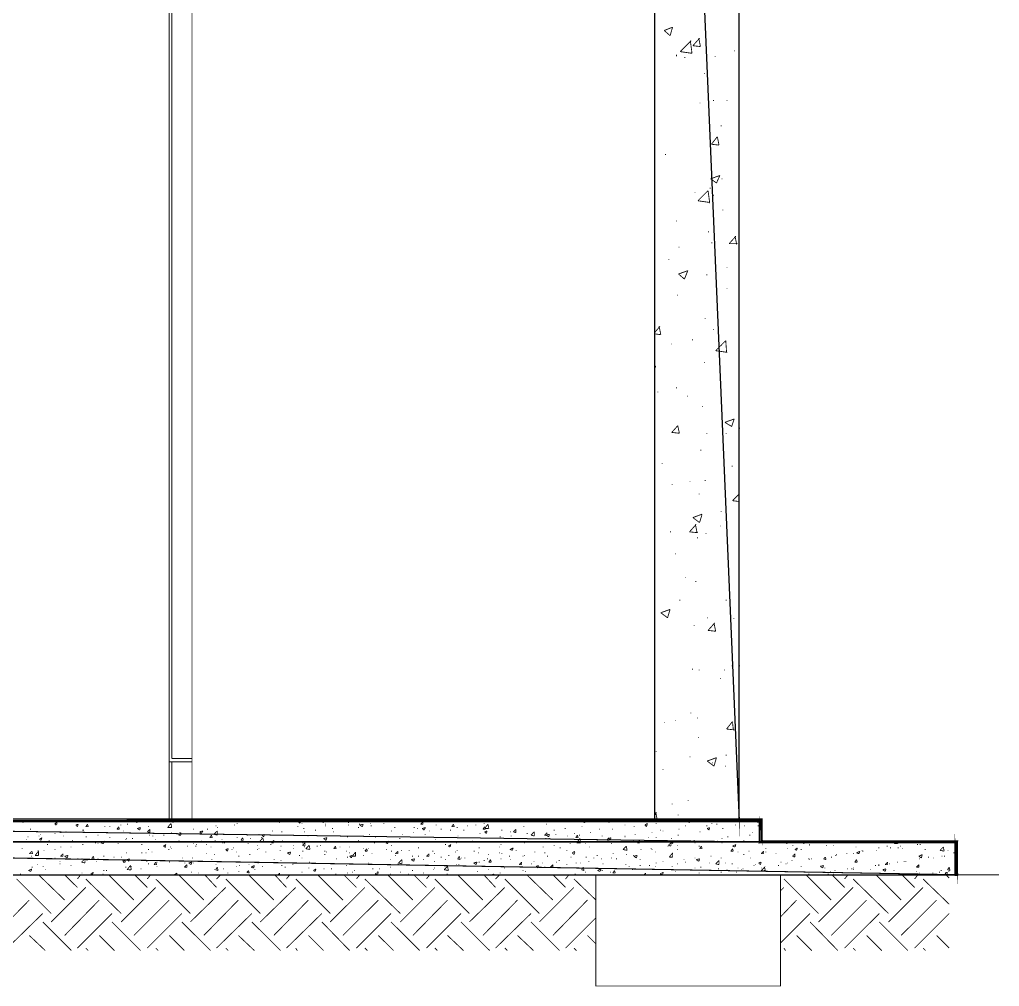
# Model space of a CAD drawing. Header units: metres. Extents: x -593 to 248, y 430 to 1024.
# Drawn here: x -393.86 to -344.58, y 859.84 to 908.48 of the extents above; entities that cross this region are included whole.
import ezdxf

# ---------------------------------------------------------------- set-up
doc = ezdxf.new("R2010")
doc.units = ezdxf.units.M
doc.header["$MEASUREMENT"] = 0
for name, color, linetype in [('C00-00-00-BLACK', 7, 'Continuous'), ('C00-7E-FF', 150, 'Continuous'), ('C62-64-65', 252, 'Continuous'), ('C93-95-97', 253, 'Continuous'), ('C95-49-00', 34, 'Continuous')]:
    doc.layers.add(name, color=color, linetype=linetype)

msp = doc.modelspace()

# ---------------------------------------------------------------- linework, layer by layer
at = {"layer": 'C00-00-00-BLACK', "const_width": 0.0423}
for points in [[(-361.908, 967.4), (-361.908, 868.169)], [(-357.667, 868.169), (-357.667, 967.4)], [(-386.337, 868.169), (-386.337, 967.062)], [(-386.21, 871.306), (-386.21, 966.934)], [(-385.192, 868.169), (-385.192, 967.062)], [(-361.443, 907.931), (-361.019, 908.098)], [(-361.443, 907.931), (-361.146, 907.673)], [(-361.146, 907.673), (-361.019, 908.098)], [(-360.635, 906.869), (-360.085, 907.419)], [(-360.043, 906.784), (-360.128, 907.419)], [(-360, 907.166), (-359.662, 907.546)], [(-359.62, 907.123), (-359.704, 907.546)], [(-360.635, 906.869), (-360.043, 906.784)], [(-360, 907.166), (-359.62, 907.123)], [(-357.92, 906.911), (-357.879, 906.911)], [(-360.847, 906.7), (-360.805, 906.7)], [(-360.847, 906.657), (-360.805, 906.657)], [(-360.424, 906.573), (-360.382, 906.573)], [(-358.898, 906.614), (-358.855, 906.614)], [(-359.447, 905.766), (-359.404, 905.766)], [(-358.981, 904.411), (-358.94, 904.411)], [(-358.305, 904.411), (-358.262, 904.411)], [(-359.662, 904.284), (-359.62, 904.284)], [(-358.601, 903.138), (-358.559, 903.138)], [(-359.067, 902.207), (-358.771, 902.588)], [(-358.685, 902.165), (-358.771, 902.588)], [(-359.067, 902.207), (-358.685, 902.165)], [(-359.067, 902.207), (-359.024, 902.207)], [(-361.4, 901.696), (-361.357, 901.696)], [(-359.108, 900.469), (-358.642, 900.638)], [(-359.108, 900.469), (-358.812, 900.258)], [(-358.812, 900.258), (-358.642, 900.638)], [(-358.559, 900.469), (-358.516, 900.469)], [(-359.746, 899.365), (-359.237, 899.876)], [(-359.151, 899.238), (-359.237, 899.876)], [(-359.151, 900.003), (-359.108, 900.003)], [(-359.916, 899.792), (-359.873, 899.792)], [(-358.981, 899.619), (-358.94, 899.619)], [(-359.746, 899.365), (-359.151, 899.28)], [(-358.516, 898.9), (-358.475, 898.9)], [(-360.847, 898.349), (-360.805, 898.349)], [(-359.237, 897.799), (-359.194, 897.799)], [(-358.178, 897.204), (-357.836, 897.584)], [(-357.794, 897.161), (-357.879, 897.584)], [(-360.721, 897.034), (-360.678, 897.034)], [(-359.067, 897.247), (-359.024, 897.247)], [(-358.178, 897.204), (-357.751, 897.204)], [(-361.23, 896.399), (-361.189, 896.399)], [(-358.305, 896.019), (-358.262, 896.019)], [(-357.71, 896.272), (-357.667, 896.272)], [(-360.721, 895.68), (-360.255, 895.849)], [(-360.721, 895.68), (-360.424, 895.424)], [(-360.424, 895.424), (-360.255, 895.849)], [(-359.32, 895.637), (-359.278, 895.637)], [(-358.305, 894.957), (-358.262, 894.957)], [(-360.805, 894.619), (-360.762, 894.619)], [(-361.908, 892.753), (-361.653, 893.049)], [(-361.612, 892.626), (-361.696, 893.049)], [(-359.404, 893.431), (-359.363, 893.431)], [(-361.908, 892.669), (-361.612, 892.626)], [(-358.981, 892.881), (-358.94, 892.881)], [(-361.104, 892.16), (-361.061, 892.16)], [(-360.043, 892.372), (-360, 892.372)], [(-358.855, 891.823), (-358.346, 892.33)], [(-358.601, 892.076), (-358.559, 892.076)], [(-358.305, 891.737), (-358.346, 892.33)], [(-358.855, 891.823), (-358.262, 891.737)], [(-361.908, 891.015), (-361.866, 891.058)], [(-361.908, 890.931), (-361.866, 891.058)], [(-359.447, 891.227), (-359.404, 891.227)], [(-361.782, 889.744), (-361.739, 889.744)], [(-360.847, 889.957), (-360.805, 889.957)], [(-360.296, 889.531), (-360.255, 889.531)], [(-359.535, 889.022), (-359.49, 889.022)], [(-361.061, 887.71), (-360.762, 888.049)], [(-360.678, 887.668), (-360.762, 888.049)], [(-358.389, 888.219), (-357.92, 888.387)], [(-358.389, 888.219), (-358.047, 888.007)], [(-358.047, 888.007), (-357.92, 888.387)], [(-361.061, 887.71), (-360.678, 887.668)], [(-359.32, 887.668), (-359.278, 887.668)], [(-358.346, 887.668), (-358.305, 887.668)], [(-357.667, 887.921), (-357.624, 887.921)], [(-359.62, 886.819), (-359.577, 886.819)], [(-361.569, 886.141), (-361.527, 886.141)], [(-358.047, 886.014), (-358.006, 886.014)], [(-361.061, 885.08), (-361.019, 885.08)], [(-360.169, 885.249), (-360.128, 885.249)], [(-359.404, 885.292), (-359.363, 885.292)], [(-359.704, 884.614), (-359.662, 884.614)], [(-358.006, 884.276), (-357.667, 884.614)], [(-358.006, 884.276), (-357.667, 884.234)], [(-358.601, 883.725), (-358.559, 883.725)], [(-360, 883.426), (-359.535, 883.598)], [(-360, 883.426), (-359.662, 883.173)], [(-359.662, 883.173), (-359.535, 883.598)], [(-361.146, 882.707), (-361.104, 882.707)], [(-360.169, 882.707), (-359.832, 883.089)], [(-360.169, 882.707), (-359.746, 882.664)], [(-359.789, 882.664), (-359.873, 883.089)], [(-359.363, 882.623), (-359.32, 882.623)], [(-358.642, 883.003), (-358.601, 883.003)], [(-359.789, 882.411), (-359.746, 882.411)], [(-360.89, 881.606), (-360.847, 881.606)], [(-360.382, 880.418), (-360.339, 880.418)], [(-359.873, 880.207), (-359.832, 880.207)], [(-360.678, 879.273), (-360.635, 879.273)], [(-358.346, 879.273), (-358.305, 879.273)], [(-361.612, 878.638), (-361.146, 878.807)], [(-361.273, 878.384), (-361.146, 878.807)], [(-361.612, 878.638), (-361.273, 878.384)], [(-359.278, 878.384), (-359.237, 878.384)], [(-357.963, 878.341), (-357.92, 878.341)], [(-359.959, 878.002), (-359.916, 878.002)], [(-359.237, 877.749), (-358.898, 878.13)], [(-359.237, 877.749), (-358.855, 877.706)], [(-358.855, 877.706), (-358.94, 878.13)], [(-360.043, 875.799), (-360, 875.799)], [(-359.704, 875.756), (-359.662, 875.756)], [(-358.431, 875.756), (-358.389, 875.756)], [(-358.047, 875.968), (-358.006, 875.968)], [(-357.667, 875.968), (-357.624, 875.968)], [(-357.667, 875.968), (-357.624, 875.968)], [(-358.642, 875.33), (-358.601, 875.33)], [(-360.128, 873.595), (-360.085, 873.595)], [(-359.789, 873.34), (-359.746, 873.34)], [(-361.443, 873.127), (-361.4, 873.127)], [(-360.89, 873.211), (-360.847, 873.211)], [(-358.305, 872.788), (-358.006, 873.17)], [(-358.305, 872.788), (-357.92, 872.745)], [(-357.963, 872.745), (-358.006, 873.127)], [(-359.746, 872.365), (-359.704, 872.365)], [(-386.21, 871.306), (-385.192, 871.306)], [(-361.866, 871.645), (-361.823, 871.645)], [(-360.169, 871.391), (-360.128, 871.391)], [(-359.278, 871.177), (-358.812, 871.349)], [(-358.94, 870.922), (-358.812, 871.349)], [(-358.346, 871.476), (-358.305, 871.476)], [(-386.337, 871.134), (-385.192, 871.134)], [(-386.21, 868.169), (-386.21, 871.134)], [(-359.278, 871.177), (-358.94, 870.922)], [(-359.024, 871.091), (-358.981, 871.091)], [(-358.389, 870.922), (-358.346, 870.922)], [(-361.527, 870.754), (-361.486, 870.754)], [(-361.061, 869.015), (-361.019, 869.015)], [(-360.255, 869.184), (-360.212, 869.184)], [(-361.908, 868.465), (-361.823, 868.592)], [(-361.782, 868.169), (-361.866, 868.592)], [(-360.762, 868.465), (-360.721, 868.465)], [(-393.716, 868.083), (-393.674, 868.083)], [(-393.674, 868.169), (-393.632, 868.169)], [(-393.674, 868.169), (-393.547, 868.126)], [(-393.547, 868.126), (-393.547, 868.169)], [(-392.912, 868.126), (-392.87, 868.126)], [(-392.106, 867.999), (-391.979, 868.126)], [(-392.106, 867.999), (-391.979, 867.999)], [(-392.063, 867.956), (-392.02, 867.956)], [(-391.979, 867.999), (-391.979, 868.126)], [(-391.044, 867.956), (-390.917, 867.999)], [(-391.044, 867.956), (-390.959, 867.872)], [(-390.959, 867.872), (-390.917, 867.999)], [(-390.536, 867.872), (-390.452, 867.999)], [(-390.536, 867.872), (-390.409, 867.872)], [(-390.409, 867.872), (-390.452, 867.999)], [(-389.602, 867.872), (-389.56, 867.872)], [(-389.348, 867.872), (-389.305, 867.872)], [(-388.968, 867.746), (-388.882, 867.872)], [(-388.84, 867.746), (-388.882, 867.872)], [(-388.798, 867.956), (-388.755, 867.956)], [(-388.586, 868.169), (-388.543, 868.169)], [(-388.543, 868.169), (-388.502, 868.169)], [(-388.459, 867.999), (-388.417, 867.999)], [(-387.991, 868.083), (-387.948, 868.083)], [(-387.948, 867.787), (-387.78, 867.83)], [(-387.821, 867.703), (-387.78, 867.83)], [(-387.398, 867.872), (-387.355, 867.872)], [(-387.355, 868.169), (-387.314, 868.169)], [(-386.422, 867.83), (-386.253, 868.042)], [(-386.422, 867.83), (-386.21, 867.83)], [(-386.21, 867.83), (-386.253, 868.042)], [(-386.168, 868.083), (-386.126, 868.083)], [(-384.007, 867.914), (-383.961, 867.914)], [(-383.919, 867.83), (-383.877, 867.83)], [(-383.072, 867.956), (-383.03, 867.956)], [(-382.946, 868.042), (-382.903, 868.042)], [(-381.968, 868.126), (-381.926, 868.126)], [(-381.715, 868.126), (-381.672, 868.126)], [(-380.823, 868.083), (-380.781, 868.083)], [(-379.892, 867.872), (-379.849, 867.872)], [(-379.849, 868.126), (-379.722, 868.169)], [(-379.849, 868.126), (-379.765, 868.042)], [(-379.765, 868.042), (-379.722, 868.169)], [(-379.68, 868.042), (-379.636, 868.042)], [(-378.619, 868.083), (-378.577, 868.083)], [(-378.492, 867.999), (-378.451, 867.999)], [(-378.492, 867.914), (-378.451, 867.914)], [(-377.347, 868.083), (-377.304, 868.083)], [(-377.347, 867.956), (-377.304, 867.956)], [(-376.838, 867.83), (-376.797, 867.83)], [(-376.797, 867.999), (-376.751, 867.999)], [(-376.751, 867.956), (-376.582, 867.999)], [(-376.751, 867.956), (-376.625, 867.872)], [(-376.625, 867.872), (-376.582, 867.999)], [(-376.243, 868.042), (-376.202, 868.042)], [(-376.202, 867.914), (-376.159, 867.914)], [(-375.566, 868.042), (-375.524, 868.042)], [(-375.439, 868.169), (-375.397, 868.169)], [(-375.267, 868.169), (-375.224, 868.169)], [(-375.267, 868.169), (-375.14, 868.126)], [(-375.14, 868.126), (-375.14, 868.169)], [(-375.013, 867.83), (-374.971, 867.83)], [(-374.039, 867.83), (-373.997, 867.83)], [(-373.698, 867.999), (-373.571, 868.126)], [(-373.698, 867.999), (-373.571, 867.999)], [(-373.614, 867.787), (-373.444, 867.83)], [(-373.571, 867.999), (-373.571, 868.126)], [(-373.528, 867.703), (-373.444, 867.83)], [(-372.936, 867.956), (-372.894, 867.956)], [(-372.809, 868.169), (-372.766, 868.169)], [(-372.809, 868.169), (-372.598, 868.126)], [(-372.598, 868.126), (-372.598, 868.169)], [(-372.13, 867.872), (-372.044, 867.999)], [(-372.13, 867.872), (-372.002, 867.872)], [(-372.002, 867.872), (-372.044, 867.999)], [(-371.874, 867.83), (-371.833, 867.83)], [(-371.833, 868.126), (-371.79, 868.126)], [(-371.367, 867.914), (-371.324, 867.914)], [(-370.941, 867.956), (-370.899, 867.956)], [(-370.56, 867.746), (-370.476, 867.872)], [(-370.517, 868.042), (-370.476, 868.042)], [(-370.476, 867.787), (-370.306, 867.999)], [(-370.433, 867.746), (-370.476, 867.872)], [(-370.264, 867.787), (-370.306, 867.999)], [(-369.671, 868.169), (-369.628, 868.169)], [(-368.526, 867.872), (-368.483, 867.872)], [(-367.379, 867.999), (-367.338, 867.999)], [(-366.277, 868.126), (-366.234, 868.126)], [(-365.599, 867.872), (-365.556, 867.872)], [(-365.556, 868.126), (-365.429, 868.169)], [(-365.556, 868.126), (-365.429, 868.083)], [(-365.429, 868.083), (-365.388, 868.169)], [(-364.241, 868.083), (-364.199, 868.083)], [(-363.689, 868.126), (-363.646, 868.126)], [(-363.435, 867.956), (-363.393, 867.956)], [(-362.97, 867.872), (-362.927, 867.872)], [(-362.545, 868.169), (-362.504, 868.169)], [(-362.418, 867.956), (-362.289, 868.042)], [(-362.418, 867.956), (-362.331, 867.872)], [(-362.331, 867.872), (-362.289, 868.042)], [(-362.162, 868.169), (-362.119, 868.169)], [(-361.908, 868.21), (-361.823, 868.169)], [(-361.866, 868.042), (-361.823, 868.042)], [(-361.357, 868.126), (-361.316, 868.126)], [(-360.382, 867.914), (-360.339, 867.914)], [(-360.212, 868.083), (-360.169, 868.083)], [(-359.32, 867.914), (-359.278, 867.914)], [(-359.278, 867.787), (-359.151, 867.83)], [(-359.194, 867.703), (-359.151, 867.83)], [(-359.108, 868.126), (-359.067, 868.126)], [(-359.067, 868.042), (-359.024, 868.042)], [(-358.812, 867.999), (-358.771, 867.999)], [(-357.963, 868.126), (-357.92, 868.126)], [(-357.879, 867.956), (-357.836, 867.956)], [(-357.413, 867.914), (-357.371, 867.914)], [(-356.862, 868.126), (-356.821, 868.169)], [(-356.862, 868.126), (-356.778, 868.169)], [(-356.862, 868.126), (-356.735, 868.126)], [(-356.862, 868.126), (-356.651, 868.083)], [(-356.735, 868.126), (-356.735, 868.169)], [(-356.735, 867.914), (-356.693, 867.914)], [(-356.651, 868.083), (-356.651, 868.169)], [(-393.463, 867.364), (-393.42, 867.364)], [(-393.336, 867.746), (-393.293, 867.746)], [(-392.912, 867.407), (-392.87, 867.407)], [(-392.827, 867.491), (-392.785, 867.491)], [(-392.106, 867.533), (-392.063, 867.533)], [(-391.809, 867.576), (-391.767, 867.576)], [(-391.682, 867.407), (-391.64, 867.407)], [(-391.554, 867.617), (-391.513, 867.617)], [(-390.705, 867.703), (-390.663, 867.703)], [(-390.663, 867.703), (-390.621, 867.703)], [(-390.536, 867.364), (-390.493, 867.364)], [(-389.943, 867.449), (-389.901, 867.449)], [(-388.968, 867.746), (-388.84, 867.746)], [(-388.671, 867.66), (-388.629, 867.66)], [(-387.948, 867.787), (-387.821, 867.703)], [(-387.441, 867.617), (-387.314, 867.746)], [(-387.441, 867.617), (-387.314, 867.576)], [(-387.355, 867.449), (-387.314, 867.449)], [(-387.314, 867.576), (-387.314, 867.746)], [(-387.186, 867.407), (-387.144, 867.407)], [(-386.633, 867.449), (-386.591, 867.449)], [(-386.253, 867.576), (-386.21, 867.576)], [(-385.871, 867.449), (-385.744, 867.576)], [(-385.871, 867.449), (-385.744, 867.449)], [(-385.829, 867.576), (-385.787, 867.576)], [(-385.744, 867.449), (-385.744, 867.576)], [(-385.149, 867.746), (-385.106, 867.746)], [(-384.81, 867.617), (-384.64, 867.66)], [(-384.81, 867.617), (-384.726, 867.533)], [(-384.726, 867.533), (-384.64, 867.66)], [(-384.43, 867.746), (-384.387, 867.746)], [(-384.303, 867.321), (-384.217, 867.449)], [(-384.175, 867.321), (-384.217, 867.449)], [(-384.091, 867.491), (-383.919, 867.66)], [(-384.091, 867.491), (-383.919, 867.449)], [(-383.919, 867.449), (-383.919, 867.66)], [(-382.434, 867.449), (-382.391, 867.449)], [(-381.842, 867.491), (-381.799, 867.491)], [(-381.672, 867.449), (-381.545, 867.491)], [(-381.672, 867.449), (-381.588, 867.364)], [(-381.588, 867.364), (-381.545, 867.491)], [(-381.165, 867.66), (-381.123, 867.66)], [(-380.907, 867.449), (-380.866, 867.449)], [(-380.697, 867.617), (-380.654, 867.617)], [(-379.593, 867.787), (-379.55, 867.787)], [(-379.55, 867.617), (-379.509, 867.617)], [(-379.381, 867.407), (-379.339, 867.407)], [(-379, 867.703), (-378.958, 867.703)], [(-378.151, 867.787), (-378.109, 867.787)], [(-378.109, 867.617), (-378.066, 867.617)], [(-377.389, 867.364), (-377.347, 867.364)], [(-376.286, 867.491), (-376.243, 867.491)], [(-375.182, 867.66), (-375.14, 867.66)], [(-374.632, 867.491), (-374.589, 867.491)], [(-374.082, 867.576), (-374.039, 867.576)], [(-373.867, 867.787), (-373.824, 867.787)], [(-373.614, 867.787), (-373.528, 867.703)], [(-373.487, 867.491), (-373.444, 867.491)], [(-373.275, 867.66), (-373.232, 867.66)], [(-372.682, 867.746), (-372.639, 867.746)], [(-372.213, 867.703), (-372.171, 867.703)], [(-371.833, 867.407), (-371.79, 867.407)], [(-371.537, 867.703), (-371.494, 867.703)], [(-370.729, 867.533), (-370.687, 867.533)], [(-370.56, 867.746), (-370.433, 867.746)], [(-370.476, 867.787), (-370.264, 867.787)], [(-370.476, 867.617), (-370.349, 867.66)], [(-370.476, 867.617), (-370.39, 867.533)], [(-370.39, 867.533), (-370.349, 867.66)], [(-370.39, 867.66), (-370.349, 867.66)], [(-369.714, 867.364), (-369.671, 867.364)], [(-369.628, 867.703), (-369.587, 867.703)], [(-369.203, 867.617), (-369.16, 867.617)], [(-369.16, 867.407), (-369.118, 867.407)], [(-369.033, 867.617), (-368.906, 867.746)], [(-369.033, 867.617), (-368.906, 867.576)], [(-368.906, 867.576), (-368.906, 867.746)], [(-368.356, 867.533), (-368.314, 867.533)], [(-368.144, 867.449), (-367.972, 867.617)], [(-368.144, 867.449), (-367.972, 867.407)], [(-368.057, 867.576), (-368.015, 867.576)], [(-367.972, 867.407), (-367.972, 867.617)], [(-367.465, 867.449), (-367.338, 867.576)], [(-367.465, 867.449), (-367.338, 867.449)], [(-367.379, 867.449), (-367.21, 867.491)], [(-367.379, 867.449), (-367.252, 867.364)], [(-367.338, 867.449), (-367.338, 867.576)], [(-367.252, 867.364), (-367.21, 867.491)], [(-366.999, 867.703), (-366.956, 867.703)], [(-366.913, 867.491), (-366.872, 867.491)], [(-366.446, 867.787), (-366.404, 867.787)], [(-366.318, 867.407), (-366.277, 867.407)], [(-365.981, 867.533), (-365.938, 867.533)], [(-365.895, 867.321), (-365.811, 867.449)], [(-365.768, 867.321), (-365.811, 867.449)], [(-365.726, 867.449), (-365.684, 867.449)], [(-365.173, 867.576), (-365.13, 867.576)], [(-364.707, 867.746), (-364.664, 867.746)], [(-364.58, 867.407), (-364.538, 867.407)], [(-364.072, 867.746), (-364.031, 867.746)], [(-363.435, 867.407), (-363.393, 867.407)], [(-363.435, 867.364), (-363.393, 867.364)], [(-362.927, 867.491), (-362.884, 867.491)], [(-362.078, 867.576), (-362.035, 867.576)], [(-361.653, 867.703), (-361.612, 867.703)], [(-361.527, 867.66), (-361.486, 867.66)], [(-360.762, 867.449), (-360.721, 867.449)], [(-360.721, 867.746), (-360.678, 867.746)], [(-359.662, 867.617), (-359.62, 867.617)], [(-359.278, 867.787), (-359.194, 867.703)], [(-358.516, 867.787), (-358.475, 867.787)], [(-358.262, 867.364), (-358.219, 867.364)], [(-357.158, 867.449), (-357.117, 867.449)], [(-357.032, 867.576), (-356.989, 867.576)], [(-356.606, 867.491), (-356.563, 867.491)], [(-393.547, 867.237), (-393.504, 867.237)], [(-392.87, 867.237), (-392.742, 867.321)], [(-392.87, 867.237), (-392.785, 867.191)], [(-392.785, 867.191), (-392.742, 867.321)], [(-392.486, 866.981), (-392.443, 866.981)], [(-392.402, 867.191), (-392.359, 867.191)], [(-391.809, 866.854), (-391.767, 866.854)], [(-391.301, 866.854), (-391.258, 866.854)], [(-391.217, 867.191), (-391.171, 867.191)], [(-391.217, 867.15), (-391.171, 867.15)], [(-390.705, 866.981), (-390.663, 866.981)], [(-390.07, 867.065), (-390.029, 867.065)], [(-389.943, 867.022), (-389.901, 867.022)], [(-389.774, 867.065), (-389.602, 867.15)], [(-389.774, 867.065), (-389.644, 867.022)], [(-389.644, 867.022), (-389.602, 867.15)], [(-389.602, 867.107), (-389.56, 867.107)], [(-389.391, 867.107), (-389.348, 867.107)], [(-389.348, 867.321), (-389.305, 867.321)], [(-388.925, 867.022), (-388.882, 867.022)], [(-388.543, 867.237), (-388.502, 867.237)], [(-388.502, 867.28), (-388.459, 867.28)], [(-388.203, 867.28), (-388.16, 867.28)], [(-387.737, 866.981), (-387.694, 866.981)], [(-387.059, 867.237), (-387.018, 867.237)], [(-386.633, 866.895), (-386.506, 866.981)], [(-386.633, 866.895), (-386.549, 866.854)], [(-386.591, 866.938), (-386.549, 866.938)], [(-386.549, 866.811), (-386.506, 866.981)], [(-386.294, 866.854), (-386.253, 866.854)], [(-385.871, 867.191), (-385.829, 867.191)], [(-385.448, 866.895), (-385.403, 866.895)], [(-385.149, 867.022), (-385.106, 867.022)], [(-385.022, 866.895), (-384.979, 866.895)], [(-384.979, 866.981), (-384.937, 866.981)], [(-384.726, 867.15), (-384.683, 867.15)], [(-384.472, 866.981), (-384.43, 866.981)], [(-384.303, 867.321), (-384.175, 867.321)], [(-384.26, 866.854), (-384.217, 866.854)], [(-384.048, 867.191), (-384.007, 867.191)], [(-383.708, 867.237), (-383.665, 867.237)], [(-383.665, 867.065), (-383.622, 867.065)], [(-383.58, 867.065), (-383.538, 867.065)], [(-382.946, 867.321), (-382.903, 867.321)], [(-382.733, 867.191), (-382.649, 867.321)], [(-382.733, 867.191), (-382.607, 867.191)], [(-382.607, 867.191), (-382.649, 867.321)], [(-382.391, 867.022), (-382.35, 867.022)], [(-382.265, 867.28), (-382.224, 867.28)], [(-381.926, 866.938), (-381.885, 866.938)], [(-381.799, 867.107), (-381.629, 867.321)], [(-381.799, 867.107), (-381.588, 867.107)], [(-381.715, 867.321), (-381.672, 867.321)], [(-381.588, 867.107), (-381.629, 867.321)], [(-381.249, 866.981), (-381.206, 866.981)], [(-381.206, 867.065), (-381.077, 867.191)], [(-381.206, 867.065), (-381.077, 867.065)], [(-381.077, 867.065), (-381.077, 867.191)], [(-380.738, 866.895), (-380.697, 866.895)], [(-380.654, 867.191), (-380.611, 867.191)], [(-380.104, 866.938), (-380.061, 866.938)], [(-379.636, 866.938), (-379.509, 867.065)], [(-379.636, 867.065), (-379.593, 867.065)], [(-379.636, 866.938), (-379.509, 866.895)], [(-379.55, 866.854), (-379.509, 866.854)], [(-379.509, 866.895), (-379.509, 867.065)], [(-379.466, 866.768), (-379.297, 866.938)], [(-379.254, 866.726), (-379.297, 866.938)], [(-378.916, 866.895), (-378.874, 866.895)], [(-378.747, 866.938), (-378.704, 866.938)], [(-378.577, 867.28), (-378.408, 867.321)], [(-378.577, 867.28), (-378.451, 867.191)], [(-378.492, 867.191), (-378.451, 867.191)], [(-378.451, 867.191), (-378.408, 867.321)], [(-378.066, 866.768), (-377.982, 866.895)], [(-377.939, 866.768), (-377.982, 866.895)], [(-377.77, 866.854), (-377.727, 866.854)], [(-377.389, 867.107), (-377.347, 867.107)], [(-377.304, 866.854), (-377.262, 866.854)], [(-376.838, 867.191), (-376.797, 867.191)], [(-376.032, 867.065), (-375.989, 867.065)], [(-375.989, 867.321), (-375.947, 867.321)], [(-375.439, 867.065), (-375.31, 867.15)], [(-375.439, 867.065), (-375.354, 867.022)], [(-375.354, 867.022), (-375.31, 867.15)], [(-375.182, 866.938), (-375.14, 866.938)], [(-374.759, 867.28), (-374.716, 867.28)], [(-374.082, 867.107), (-374.039, 867.107)], [(-372.978, 867.237), (-372.936, 867.237)], [(-372.47, 866.981), (-372.425, 866.981)], [(-372.299, 866.895), (-372.171, 866.981)], [(-372.299, 866.895), (-372.213, 866.854)], [(-372.213, 866.854), (-372.171, 866.981)], [(-371.917, 867.065), (-371.874, 867.065)], [(-371.112, 867.15), (-371.071, 867.15)], [(-369.755, 866.854), (-369.714, 866.854)], [(-369.671, 866.981), (-369.628, 866.981)], [(-368.526, 867.107), (-368.483, 867.107)], [(-368.483, 867.065), (-368.441, 867.065)], [(-367.549, 866.854), (-367.506, 866.854)], [(-367.422, 867.28), (-367.379, 867.28)], [(-367.252, 867.28), (-367.21, 867.28)], [(-366.999, 866.938), (-366.956, 866.938)], [(-366.192, 867.022), (-366.15, 867.022)], [(-365.895, 867.321), (-365.768, 867.321)], [(-365.853, 867.065), (-365.684, 867.28)], [(-365.853, 867.065), (-365.642, 867.065)], [(-365.642, 867.065), (-365.684, 867.28)], [(-365.429, 867.022), (-365.388, 867.022)], [(-365.216, 866.854), (-365.173, 866.854)], [(-364.834, 867.191), (-364.793, 867.191)], [(-364.327, 867.191), (-364.241, 867.321)], [(-364.327, 867.191), (-364.199, 867.191)], [(-364.284, 867.28), (-364.241, 867.28)], [(-364.199, 867.191), (-364.241, 867.321)], [(-364.241, 867.28), (-364.115, 867.321)], [(-364.241, 867.28), (-364.157, 867.191)], [(-364.199, 867.237), (-364.157, 867.237)], [(-364.157, 867.191), (-364.115, 867.321)], [(-364.115, 867.022), (-364.072, 867.022)], [(-363.519, 866.726), (-363.35, 866.895)], [(-363.307, 866.684), (-363.35, 866.895)], [(-363.011, 867.15), (-362.97, 867.15)], [(-362.8, 867.065), (-362.673, 867.191)], [(-362.8, 867.065), (-362.673, 867.065)], [(-362.673, 867.065), (-362.673, 867.191)], [(-362.247, 867.321), (-362.205, 867.321)], [(-361.866, 867.321), (-361.823, 867.321)], [(-361.273, 866.895), (-361.23, 866.895)], [(-361.23, 866.938), (-361.104, 867.065)], [(-361.23, 866.938), (-361.104, 866.895)], [(-361.146, 867.107), (-360.977, 867.15)], [(-361.146, 867.107), (-361.019, 867.022)], [(-361.104, 867.28), (-361.061, 867.28)], [(-361.104, 866.895), (-361.104, 867.065)], [(-361.019, 867.022), (-360.977, 867.15)], [(-360.805, 866.938), (-360.762, 866.938)], [(-359.959, 867.191), (-359.916, 867.191)], [(-359.916, 867.065), (-359.873, 867.065)], [(-359.704, 866.895), (-359.662, 866.895)], [(-359.662, 866.768), (-359.577, 866.895)], [(-359.535, 866.768), (-359.577, 866.895)], [(-359.535, 867.15), (-359.49, 867.15)], [(-359.363, 867.15), (-359.32, 867.15)], [(-358.771, 867.15), (-358.728, 867.15)], [(-358.559, 867.28), (-358.516, 867.28)], [(-358.559, 867.065), (-358.516, 867.065)], [(-358.006, 866.895), (-357.836, 866.981)], [(-358.006, 866.895), (-357.879, 866.854)], [(-357.879, 866.854), (-357.836, 866.981)], [(-357.624, 867.107), (-357.583, 867.107)], [(-357.455, 867.191), (-357.413, 867.191)], [(-356.436, 867.065), (-356.394, 867.065)], [(-355.294, 867.022), (-355.251, 867.022)], [(-354.995, 866.938), (-354.952, 866.938)], [(-354.444, 867.022), (-354.402, 867.022)], [(-354.147, 866.981), (-354.106, 866.981)], [(-354.147, 866.938), (-354.106, 866.938)], [(-353.299, 866.938), (-353.256, 866.938)], [(-353.045, 867.065), (-353.002, 867.065)], [(-352.96, 866.938), (-352.918, 866.938)], [(-351.814, 866.854), (-351.772, 866.854)], [(-350.245, 866.895), (-350.203, 866.895)], [(-349.864, 867.022), (-349.822, 867.107)], [(-349.864, 867.022), (-349.695, 867.022)], [(-349.695, 867.022), (-349.695, 867.107)], [(-349.568, 866.895), (-349.525, 866.895)], [(-348.719, 866.981), (-348.676, 866.981)], [(-348.591, 866.981), (-348.55, 866.981)], [(-347.573, 866.684), (-347.403, 866.854)], [(-347.362, 866.642), (-347.403, 866.854)], [(-346.811, 867.107), (-346.769, 867.107)], [(-346.811, 867.107), (-346.769, 867.065)], [(-393.759, 866.768), (-393.716, 866.768)], [(-393.377, 866.515), (-393.251, 866.642)], [(-393.377, 866.515), (-393.208, 866.515)], [(-393.293, 866.388), (-393.251, 866.388)], [(-393.208, 866.515), (-393.251, 866.642)], [(-393.081, 866.429), (-392.912, 866.642)], [(-393.081, 866.429), (-392.912, 866.429)], [(-392.954, 866.684), (-392.912, 866.684)], [(-392.912, 866.429), (-392.912, 866.642)], [(-392.658, 866.684), (-392.615, 866.684)], [(-392.106, 866.726), (-392.063, 866.726)], [(-391.809, 866.388), (-391.682, 866.515)], [(-391.809, 866.388), (-391.682, 866.388)], [(-391.682, 866.388), (-391.682, 866.515)], [(-391.597, 866.388), (-391.428, 866.429)], [(-391.597, 866.388), (-391.47, 866.303)], [(-391.47, 866.303), (-391.428, 866.429)], [(-390.24, 866.26), (-390.155, 866.388)], [(-390.113, 866.219), (-390.155, 866.388)], [(-389.644, 866.388), (-389.602, 866.388)], [(-388.502, 866.556), (-388.459, 866.556)], [(-387.737, 866.556), (-387.694, 866.556)], [(-387.525, 866.556), (-387.482, 866.556)], [(-387.398, 866.726), (-387.355, 866.726)], [(-387.228, 866.599), (-387.186, 866.599)], [(-386.38, 866.726), (-386.337, 866.726)], [(-386.253, 866.768), (-386.21, 866.768)], [(-384.472, 866.515), (-384.43, 866.515)], [(-384.091, 866.472), (-384.048, 866.472)], [(-383.495, 866.726), (-383.369, 866.768)], [(-383.495, 866.726), (-383.411, 866.642)], [(-383.411, 866.642), (-383.369, 866.768)], [(-383.199, 866.726), (-383.156, 866.726)], [(-383.115, 866.811), (-383.072, 866.811)], [(-382.987, 866.599), (-382.946, 866.599)], [(-382.86, 866.388), (-382.819, 866.388)], [(-382.308, 866.472), (-382.265, 866.472)], [(-381.926, 866.726), (-381.885, 866.726)], [(-381.842, 866.768), (-381.799, 866.768)], [(-381.503, 866.599), (-381.462, 866.599)], [(-380.781, 866.684), (-380.738, 866.684)], [(-380.4, 866.556), (-380.231, 866.599)], [(-380.4, 866.556), (-380.272, 866.472)], [(-380.272, 866.472), (-380.231, 866.599)], [(-380.104, 866.768), (-380.061, 866.768)], [(-379.808, 866.429), (-379.765, 866.429)], [(-379.636, 866.642), (-379.593, 866.642)], [(-379.466, 866.768), (-379.254, 866.726)], [(-378.535, 866.642), (-378.492, 866.642)], [(-378.535, 866.472), (-378.492, 866.472)], [(-378.451, 866.599), (-378.408, 866.599)], [(-378.066, 866.768), (-377.939, 866.768)], [(-377.431, 866.642), (-377.389, 866.642)], [(-377.304, 866.556), (-377.262, 866.556)], [(-377.262, 866.388), (-377.134, 866.429)], [(-377.262, 866.388), (-377.177, 866.303)], [(-377.177, 866.303), (-377.134, 866.429)], [(-377.134, 866.388), (-376.965, 866.599)], [(-377.134, 866.388), (-376.965, 866.388)], [(-376.965, 866.388), (-376.965, 866.599)], [(-376.582, 866.768), (-376.539, 866.768)], [(-376.582, 866.429), (-376.539, 866.429)], [(-376.498, 866.642), (-376.412, 866.768)], [(-376.498, 866.642), (-376.37, 866.642)], [(-376.37, 866.642), (-376.412, 866.768)], [(-376.328, 866.768), (-376.286, 866.768)], [(-376.159, 866.515), (-376.116, 866.515)], [(-375.439, 866.726), (-375.397, 866.726)], [(-375.182, 866.642), (-375.14, 866.642)], [(-374.971, 866.515), (-374.844, 866.642)], [(-374.971, 866.515), (-374.844, 866.515)], [(-374.971, 866.429), (-374.928, 866.429)], [(-374.844, 866.515), (-374.844, 866.642)], [(-374.674, 866.684), (-374.632, 866.684)], [(-374.293, 866.684), (-374.251, 866.684)], [(-374.123, 866.388), (-374.082, 866.388)], [(-373.824, 866.811), (-373.783, 866.811)], [(-373.824, 866.388), (-373.783, 866.388)], [(-373.401, 866.388), (-373.275, 866.515)], [(-373.401, 866.388), (-373.275, 866.388)], [(-373.275, 866.388), (-373.275, 866.515)], [(-373.105, 866.642), (-373.062, 866.642)], [(-373.021, 866.515), (-372.978, 866.515)], [(-372.299, 866.429), (-372.256, 866.429)], [(-371.96, 866.599), (-371.917, 866.599)], [(-371.874, 866.684), (-371.833, 866.684)], [(-371.833, 866.26), (-371.748, 866.388)], [(-371.706, 866.219), (-371.748, 866.388)], [(-371.028, 866.642), (-370.983, 866.642)], [(-370.813, 866.556), (-370.772, 866.556)], [(-370.772, 866.811), (-370.729, 866.811)], [(-370.306, 866.472), (-370.264, 866.472)], [(-369.755, 866.556), (-369.714, 866.556)], [(-369.628, 866.515), (-369.587, 866.515)], [(-369.245, 866.388), (-369.203, 866.388)], [(-369.203, 866.726), (-369.033, 866.811)], [(-369.203, 866.726), (-369.076, 866.684)], [(-369.076, 866.684), (-369.033, 866.811)], [(-368.906, 866.684), (-368.863, 866.684)], [(-368.567, 866.388), (-368.526, 866.388)], [(-368.483, 866.429), (-368.441, 866.429)], [(-367.972, 866.599), (-367.93, 866.599)], [(-367.465, 866.556), (-367.422, 866.556)], [(-367.338, 866.388), (-367.295, 866.388)], [(-366.703, 866.811), (-366.657, 866.811)], [(-366.361, 866.684), (-366.318, 866.684)], [(-366.065, 866.556), (-365.938, 866.642)], [(-366.065, 866.556), (-365.981, 866.472)], [(-365.981, 866.472), (-365.938, 866.599)], [(-364.834, 866.429), (-364.793, 866.429)], [(-364.031, 866.515), (-363.988, 866.515)], [(-363.519, 866.726), (-363.307, 866.684)], [(-363.35, 866.472), (-363.307, 866.472)], [(-363.011, 866.429), (-362.97, 866.429)], [(-362.97, 866.388), (-362.8, 866.429)], [(-362.97, 866.388), (-362.843, 866.303)], [(-362.843, 866.303), (-362.8, 866.429)], [(-362.631, 866.726), (-362.588, 866.726)], [(-362.119, 866.768), (-362.078, 866.768)], [(-362.078, 866.726), (-362.035, 866.726)], [(-361.908, 866.599), (-361.866, 866.599)], [(-361.189, 866.345), (-361.019, 866.556)], [(-361.019, 866.345), (-361.019, 866.556)], [(-360.805, 866.726), (-360.762, 866.726)], [(-359.662, 866.768), (-359.535, 866.768)], [(-359.108, 866.388), (-359.067, 866.388)], [(-358.093, 866.642), (-358.006, 866.768)], [(-358.093, 866.642), (-357.963, 866.642)], [(-357.963, 866.642), (-358.006, 866.768)], [(-357.751, 866.599), (-357.71, 866.599)], [(-357.455, 866.472), (-357.413, 866.472)], [(-357.201, 866.642), (-357.158, 866.642)], [(-356.563, 866.515), (-356.436, 866.642)], [(-356.563, 866.515), (-356.436, 866.515)], [(-356.436, 866.515), (-356.436, 866.642)], [(-356.352, 866.768), (-356.31, 866.768)], [(-356.352, 866.599), (-356.31, 866.599)], [(-355.844, 866.515), (-355.801, 866.515)], [(-355.251, 866.768), (-355.209, 866.768)], [(-354.995, 866.388), (-354.868, 866.515)], [(-354.995, 866.388), (-354.868, 866.345)], [(-354.868, 866.726), (-354.74, 866.811)], [(-354.868, 866.726), (-354.783, 866.684)], [(-354.868, 866.345), (-354.868, 866.515)], [(-354.783, 866.684), (-354.74, 866.811)], [(-354.572, 866.726), (-354.529, 866.726)], [(-352.833, 866.429), (-352.79, 866.429)], [(-352.79, 866.472), (-352.749, 866.472)], [(-352.28, 866.515), (-352.237, 866.515)], [(-351.941, 866.515), (-351.898, 866.515)], [(-351.772, 866.556), (-351.602, 866.642)], [(-351.772, 866.556), (-351.645, 866.515)], [(-351.645, 866.515), (-351.602, 866.642)], [(-351.518, 866.684), (-351.475, 866.684)], [(-351.475, 866.642), (-351.433, 866.642)], [(-350.796, 866.684), (-350.753, 866.684)], [(-350.669, 866.811), (-350.626, 866.811)], [(-350.077, 866.811), (-350.034, 866.811)], [(-349.695, 866.811), (-349.652, 866.811)], [(-349.483, 866.768), (-349.441, 866.768)], [(-348.634, 866.388), (-348.464, 866.472)], [(-348.634, 866.388), (-348.507, 866.303)], [(-348.507, 866.303), (-348.464, 866.472)], [(-348.337, 866.726), (-348.295, 866.726)], [(-347.573, 866.684), (-347.362, 866.642)], [(-347.489, 866.388), (-347.446, 866.388)], [(-347.362, 866.388), (-347.319, 866.388)], [(-347.192, 866.684), (-347.15, 866.684)], [(-346.896, 866.556), (-346.853, 866.556)], [(-392.997, 865.964), (-392.954, 865.964)], [(-392.701, 865.88), (-392.658, 865.88)], [(-392.106, 866.303), (-392.063, 866.303)], [(-391.85, 866.133), (-391.809, 866.133)], [(-391.85, 866.006), (-391.809, 866.006)], [(-391.301, 865.922), (-391.258, 865.922)], [(-390.959, 866.26), (-390.917, 866.26)], [(-390.748, 866.092), (-390.578, 866.26)], [(-390.748, 866.26), (-390.705, 866.26)], [(-390.748, 866.092), (-390.578, 866.049)], [(-390.578, 866.049), (-390.578, 866.26)], [(-390.493, 866.176), (-390.452, 866.176)], [(-390.24, 866.26), (-390.113, 866.219)], [(-390.029, 866.133), (-389.986, 866.133)], [(-389.943, 866.26), (-389.901, 866.26)], [(-389.816, 866.219), (-389.774, 866.219)], [(-389.136, 866.345), (-389.094, 866.345)], [(-388.755, 866.345), (-388.713, 866.345)], [(-388.671, 866.092), (-388.586, 866.219)], [(-388.671, 866.092), (-388.543, 866.092)], [(-388.629, 866.176), (-388.586, 866.176)], [(-388.543, 866.092), (-388.586, 866.219)], [(-388.459, 866.219), (-388.332, 866.26)], [(-388.459, 866.219), (-388.375, 866.133)], [(-388.459, 865.71), (-388.287, 865.922)], [(-388.375, 866.133), (-388.332, 866.26)], [(-388.244, 865.71), (-388.287, 865.922)], [(-388.244, 865.88), (-388.203, 865.88)], [(-387.482, 866.133), (-387.441, 866.133)], [(-387.398, 866.006), (-387.355, 866.006)], [(-387.102, 865.964), (-387.018, 866.092)], [(-387.102, 865.964), (-386.975, 865.964)], [(-386.975, 865.964), (-387.018, 866.092)], [(-386.975, 866.092), (-386.932, 866.092)], [(-386.975, 865.88), (-386.932, 865.88)], [(-386.337, 866.133), (-386.294, 866.133)], [(-386.337, 866.092), (-386.294, 866.092)], [(-385.702, 866.303), (-385.66, 866.303)], [(-385.575, 866.049), (-385.532, 866.049)], [(-385.575, 865.837), (-385.448, 865.964)], [(-385.448, 865.837), (-385.448, 865.964)], [(-385.361, 866.049), (-385.192, 866.092)], [(-385.361, 866.049), (-385.233, 865.964)], [(-385.233, 865.964), (-385.192, 866.092)], [(-385.192, 866.303), (-385.149, 866.303)], [(-385.149, 866.049), (-385.106, 866.049)], [(-385.065, 866.133), (-385.022, 866.133)], [(-384.217, 866.219), (-384.175, 866.219)], [(-384.007, 865.964), (-383.961, 865.964)], [(-382.987, 865.88), (-382.946, 865.88)], [(-382.819, 865.922), (-382.776, 865.922)], [(-382.35, 865.964), (-382.308, 865.964)], [(-382.224, 865.837), (-382.054, 865.922)], [(-382.095, 865.795), (-382.054, 865.922)], [(-381.885, 866.049), (-381.842, 866.049)], [(-381.672, 865.88), (-381.629, 865.88)], [(-381.077, 866.219), (-381.034, 866.219)], [(-380.738, 866.176), (-380.697, 866.176)], [(-380.697, 865.922), (-380.654, 865.922)], [(-380.145, 865.964), (-380.104, 865.964)], [(-379.68, 866.303), (-379.636, 866.303)], [(-379.297, 866.092), (-379.254, 866.092)], [(-377.939, 866.26), (-377.896, 866.26)], [(-377.431, 865.922), (-377.389, 865.922)], [(-377.389, 866.345), (-377.347, 866.345)], [(-376.328, 866.049), (-376.286, 866.049)], [(-375.224, 866.219), (-375.182, 866.219)], [(-374.844, 866.006), (-374.801, 866.006)], [(-374.801, 866.049), (-374.632, 866.219)], [(-374.801, 866.049), (-374.632, 866.006)], [(-374.632, 866.006), (-374.632, 866.219)], [(-374.42, 865.964), (-374.378, 865.964)], [(-374.166, 866.219), (-373.997, 866.26)], [(-374.166, 866.219), (-374.039, 866.133)], [(-374.039, 866.133), (-373.997, 866.26)], [(-373.571, 866.219), (-373.528, 866.219)], [(-373.021, 866.133), (-372.978, 866.133)], [(-372.682, 866.345), (-372.639, 866.345)], [(-372.513, 865.71), (-372.34, 865.88)], [(-372.47, 866.219), (-372.425, 866.219)], [(-372.299, 865.667), (-372.34, 865.88)], [(-371.917, 865.964), (-371.874, 865.964)], [(-371.833, 866.26), (-371.706, 866.219)], [(-371.79, 865.964), (-371.748, 865.964)], [(-371.663, 866.303), (-371.621, 866.303)], [(-371.494, 866.303), (-371.451, 866.303)], [(-371.028, 866.049), (-370.856, 866.092)], [(-371.028, 866.049), (-370.899, 865.964)], [(-370.899, 865.964), (-370.856, 866.092)], [(-370.772, 866.092), (-370.729, 866.092)], [(-370.517, 866.176), (-370.476, 866.176)], [(-370.349, 866.26), (-370.306, 866.26)], [(-370.264, 866.092), (-370.179, 866.219)], [(-370.264, 866.092), (-370.137, 866.092)], [(-370.137, 866.092), (-370.179, 866.219)], [(-369.671, 866.26), (-369.628, 866.26)], [(-369.203, 866.219), (-369.16, 866.219)], [(-368.736, 865.964), (-368.61, 866.092)], [(-368.736, 865.964), (-368.61, 865.964)], [(-368.61, 865.964), (-368.61, 866.092)], [(-368.144, 866.006), (-368.1, 866.006)], [(-368.015, 866.133), (-367.972, 866.133)], [(-367.888, 865.88), (-367.761, 865.922)], [(-367.888, 865.88), (-367.804, 865.795)], [(-367.804, 865.795), (-367.761, 865.922)], [(-367.591, 866.049), (-367.549, 866.049)], [(-367.168, 865.837), (-367.042, 865.964)], [(-367.042, 865.837), (-367.042, 865.964)], [(-366.872, 866.092), (-366.829, 866.092)], [(-366.745, 866.176), (-366.703, 866.176)], [(-366.361, 865.964), (-366.318, 865.964)], [(-366.15, 866.345), (-366.107, 866.345)], [(-365.895, 866.049), (-365.853, 866.049)], [(-365.684, 866.049), (-365.642, 866.049)], [(-365.388, 866.345), (-365.345, 866.345)], [(-365.257, 866.133), (-365.216, 866.133)], [(-365.003, 866.303), (-364.961, 866.303)], [(-364.623, 866.26), (-364.58, 866.26)], [(-364.538, 866.006), (-364.496, 866.006)], [(-364.115, 866.303), (-364.072, 866.303)], [(-363.861, 866.26), (-363.816, 866.26)], [(-363.393, 865.964), (-363.35, 865.964)], [(-363.223, 865.88), (-363.18, 865.88)], [(-362.673, 866.219), (-362.631, 866.219)], [(-362.673, 865.922), (-362.631, 865.922)], [(-362.205, 865.922), (-362.162, 865.922)], [(-361.908, 865.88), (-361.866, 865.88)], [(-361.866, 866.049), (-361.823, 866.049)], [(-361.527, 866.133), (-361.486, 866.133)], [(-361.189, 866.345), (-361.019, 866.345)], [(-361.061, 865.88), (-361.019, 865.88)], [(-360.805, 866.006), (-360.762, 866.006)], [(-360.466, 866.219), (-360.424, 866.219)], [(-360.382, 866.092), (-360.339, 866.092)], [(-359.916, 866.303), (-359.873, 866.303)], [(-359.832, 866.219), (-359.662, 866.26)], [(-359.832, 866.219), (-359.704, 866.133)], [(-359.704, 866.133), (-359.662, 866.26)], [(-359.704, 866.176), (-359.662, 866.176)], [(-359.194, 866.049), (-359.151, 866.049)], [(-358.855, 866.006), (-358.685, 866.176)], [(-358.855, 866.006), (-358.685, 865.964)], [(-358.685, 865.964), (-358.685, 866.176)], [(-358.601, 866.303), (-358.559, 866.303)], [(-358.389, 866.049), (-358.346, 866.049)], [(-358.047, 866.006), (-358.006, 866.006)], [(-357.117, 866.303), (-357.074, 866.303)], [(-356.947, 865.922), (-356.905, 865.922)], [(-356.862, 865.964), (-356.821, 865.964)], [(-356.693, 866.049), (-356.563, 866.092)], [(-356.693, 866.049), (-356.606, 865.964)], [(-356.606, 865.964), (-356.563, 866.092)], [(-356.394, 865.88), (-356.352, 865.88)], [(-355.717, 865.922), (-355.674, 865.922)], [(-355.59, 866.092), (-355.548, 866.092)], [(-355.335, 866.006), (-355.294, 866.006)], [(-355.251, 866.049), (-355.209, 866.049)], [(-355.037, 866.176), (-354.995, 866.176)], [(-354.572, 865.88), (-354.529, 865.88)], [(-354.19, 866.26), (-354.147, 866.26)], [(-354.147, 866.219), (-354.106, 866.219)], [(-354.063, 866.26), (-354.021, 866.26)], [(-353.595, 865.88), (-353.425, 865.922)], [(-353.595, 865.88), (-353.468, 865.795)], [(-353.468, 865.795), (-353.425, 865.922)], [(-353.425, 866.26), (-353.341, 866.345)], [(-353.425, 866.26), (-353.299, 866.219)], [(-353.299, 866.219), (-353.341, 866.345)], [(-353.045, 866.345), (-353.002, 866.345)], [(-351.857, 866.092), (-351.772, 866.219)], [(-351.857, 866.092), (-351.73, 866.092)], [(-351.73, 866.092), (-351.772, 866.219)], [(-350.837, 865.922), (-350.796, 865.922)], [(-350.669, 865.964), (-350.626, 865.964)], [(-350.669, 865.922), (-350.626, 865.922)], [(-350.33, 865.964), (-350.203, 866.092)], [(-350.33, 865.964), (-350.203, 865.964)], [(-350.203, 865.964), (-350.203, 866.092)], [(-350.118, 866.006), (-350.077, 866.006)], [(-349.738, 866.092), (-349.695, 866.092)], [(-349.396, 866.133), (-349.353, 866.133)], [(-349.312, 866.133), (-349.269, 866.133)], [(-348.76, 865.837), (-348.634, 865.964)], [(-348.634, 866.26), (-348.591, 866.26)], [(-348.634, 865.837), (-348.634, 865.964)], [(-348.168, 866.345), (-348.125, 866.345)], [(-347.912, 866.303), (-347.869, 866.303)], [(-442.701, 865.414), (-344.604, 865.456)], [(-393.843, 865.498), (-393.8, 865.498)], [(-393.42, 865.667), (-393.251, 865.753)], [(-393.42, 865.667), (-393.293, 865.626)], [(-393.293, 865.626), (-393.251, 865.753)], [(-393.251, 865.837), (-393.208, 865.837)], [(-392.571, 865.71), (-392.529, 865.71)], [(-390.789, 865.456), (-390.748, 865.456)], [(-390.748, 865.541), (-390.705, 865.541)], [(-390.282, 865.498), (-390.155, 865.583)], [(-390.282, 865.498), (-390.197, 865.456)], [(-390.197, 865.456), (-390.155, 865.583)], [(-389.687, 865.498), (-389.644, 865.498)], [(-389.644, 865.667), (-389.602, 865.667)], [(-389.518, 865.667), (-389.475, 865.667)], [(-388.543, 865.837), (-388.502, 865.837)], [(-388.459, 865.71), (-388.244, 865.71)], [(-388.332, 865.667), (-388.287, 865.667)], [(-387.78, 865.753), (-387.737, 865.753)], [(-386.083, 865.456), (-385.957, 865.541)], [(-385.957, 865.456), (-385.957, 865.541)], [(-385.575, 865.837), (-385.448, 865.837)], [(-385.233, 865.583), (-385.192, 865.583)], [(-384.895, 865.541), (-384.853, 865.541)], [(-384.091, 865.71), (-384.048, 865.71)], [(-384.007, 865.71), (-383.919, 865.837)], [(-384.007, 865.71), (-383.877, 865.667)], [(-383.877, 865.667), (-383.919, 865.837)], [(-383.622, 865.753), (-383.58, 865.753)], [(-383.411, 865.541), (-383.369, 865.541)], [(-382.86, 865.626), (-382.819, 865.626)], [(-382.434, 865.583), (-382.35, 865.667)], [(-382.434, 865.583), (-382.308, 865.541)], [(-382.308, 865.541), (-382.35, 865.667)], [(-382.224, 865.837), (-382.095, 865.795)], [(-382.054, 865.71), (-382.011, 865.71)], [(-380.866, 865.456), (-380.781, 865.541)], [(-380.781, 865.456), (-380.781, 865.541)], [(-380.781, 865.456), (-380.738, 865.456)], [(-380.527, 865.837), (-380.484, 865.837)], [(-379.68, 865.583), (-379.636, 865.583)], [(-379.339, 865.795), (-379.297, 865.795)], [(-379.084, 865.667), (-378.958, 865.753)], [(-379.084, 865.667), (-379, 865.626)], [(-379, 865.626), (-378.958, 865.753)], [(-378.577, 865.753), (-378.535, 865.753)], [(-378.193, 865.753), (-378.151, 865.753)], [(-377.982, 865.498), (-377.939, 865.498)], [(-377.389, 865.541), (-377.347, 865.541)], [(-377.134, 865.583), (-377.093, 865.583)], [(-377.05, 865.667), (-377.008, 865.667)], [(-376.116, 865.753), (-376.073, 865.753)], [(-375.989, 865.498), (-375.82, 865.583)], [(-375.989, 865.498), (-375.863, 865.456)], [(-375.863, 865.626), (-375.82, 865.626)], [(-375.863, 865.456), (-375.82, 865.583)], [(-375.777, 865.753), (-375.736, 865.753)], [(-375.224, 865.837), (-375.182, 865.837)], [(-375.224, 865.498), (-375.182, 865.498)], [(-374.716, 865.583), (-374.674, 865.583)], [(-374.335, 865.498), (-374.293, 865.498)], [(-374.123, 865.667), (-374.082, 865.667)], [(-373.571, 865.541), (-373.528, 865.541)], [(-373.062, 865.71), (-373.021, 865.71)], [(-373.021, 865.795), (-372.978, 865.795)], [(-372.513, 865.71), (-372.299, 865.667)], [(-372.383, 865.498), (-372.34, 865.498)], [(-372.256, 865.456), (-372.213, 865.456)], [(-371.241, 865.456), (-371.198, 865.456)], [(-370.856, 865.626), (-370.813, 865.626)], [(-370.306, 865.71), (-370.264, 865.71)], [(-370.094, 865.456), (-370.01, 865.498)], [(-370.01, 865.456), (-370.01, 865.498)], [(-369.714, 865.541), (-369.671, 865.541)], [(-369.499, 865.795), (-369.457, 865.795)], [(-368.567, 865.667), (-368.526, 865.667)], [(-368.441, 865.626), (-368.399, 865.626)], [(-367.465, 865.837), (-367.422, 865.837)], [(-367.168, 865.837), (-367.042, 865.837)], [(-367.168, 865.837), (-367.126, 865.837)], [(-365.938, 865.498), (-365.895, 865.498)], [(-365.599, 865.71), (-365.515, 865.837)], [(-365.599, 865.71), (-365.472, 865.667)], [(-365.472, 865.667), (-365.515, 865.837)], [(-365.429, 865.583), (-365.388, 865.583)], [(-364.877, 865.414), (-364.877, 859.86), (-355.59, 859.86), (-355.59, 865.414)], [(-364.793, 865.667), (-364.623, 865.753)], [(-364.793, 865.667), (-364.664, 865.626)], [(-364.664, 865.626), (-364.623, 865.753)], [(-364.58, 865.667), (-364.538, 865.667)], [(-364.157, 865.583), (-364.115, 865.583)], [(-364.031, 865.541), (-363.945, 865.667)], [(-364.031, 865.541), (-363.902, 865.541)], [(-363.902, 865.541), (-363.945, 865.667)], [(-363.054, 865.71), (-363.011, 865.71)], [(-362.461, 865.456), (-362.374, 865.541)], [(-362.374, 865.456), (-362.374, 865.541)], [(-361.653, 865.498), (-361.486, 865.583)], [(-361.653, 865.498), (-361.527, 865.456)], [(-361.527, 865.456), (-361.486, 865.583)], [(-360.89, 865.626), (-360.847, 865.626)], [(-359.916, 865.795), (-359.873, 865.795)], [(-359.746, 865.456), (-359.704, 865.456)], [(-359.704, 865.541), (-359.662, 865.541)], [(-359.62, 865.837), (-359.577, 865.837)], [(-358.728, 865.753), (-358.685, 865.753)], [(-358.601, 865.583), (-358.559, 865.583)], [(-358.305, 865.71), (-358.262, 865.71)], [(-357.836, 865.583), (-357.794, 865.583)], [(-357.751, 865.795), (-357.71, 865.795)], [(-357.583, 865.71), (-357.54, 865.71)], [(-357.497, 865.753), (-357.455, 865.753)], [(-356.563, 865.667), (-356.394, 865.837)], [(-356.563, 865.795), (-356.522, 865.795)], [(-356.563, 865.667), (-356.352, 865.626)], [(-356.436, 865.667), (-356.394, 865.667)], [(-356.352, 865.626), (-356.394, 865.837)], [(-355.251, 865.626), (-355.209, 865.626)], [(-354.19, 865.498), (-354.147, 865.498)], [(-354.106, 865.583), (-354.063, 865.583)], [(-354.106, 865.456), (-354.063, 865.456)], [(-354.063, 865.456), (-354.021, 865.456)], [(-353.384, 865.795), (-353.341, 865.795)], [(-353.384, 865.583), (-353.341, 865.583)], [(-353.214, 865.498), (-353.172, 865.498)], [(-353.086, 865.626), (-353.045, 865.626)], [(-352.96, 865.498), (-352.918, 865.498)], [(-352.875, 865.667), (-352.833, 865.667)], [(-352.237, 865.753), (-352.195, 865.753)], [(-352.026, 865.753), (-351.984, 865.753)], [(-351.941, 865.795), (-351.898, 865.795)], [(-351.941, 865.71), (-351.898, 865.71)], [(-351.772, 865.456), (-351.73, 865.456)], [(-351.095, 865.71), (-351.052, 865.71)], [(-350.457, 865.71), (-350.288, 865.753)], [(-350.457, 865.71), (-350.33, 865.626)], [(-350.33, 865.626), (-350.288, 865.753)], [(-349.907, 865.667), (-349.864, 865.667)], [(-348.76, 865.837), (-348.634, 865.837)], [(-348.76, 865.626), (-348.719, 865.626)], [(-348.634, 865.541), (-348.591, 865.541)], [(-348.507, 865.456), (-348.464, 865.456)], [(-347.954, 865.541), (-347.912, 865.541)], [(-347.615, 865.583), (-347.573, 865.583)], [(-347.53, 865.667), (-347.489, 865.667)], [(-347.319, 865.541), (-347.192, 865.583)], [(-347.319, 865.541), (-347.234, 865.456)], [(-347.234, 865.456), (-347.192, 865.583)], [(-347.192, 865.71), (-347.107, 865.837)], [(-347.192, 865.71), (-347.066, 865.667)], [(-347.15, 865.626), (-347.107, 865.626)], [(-347.066, 865.667), (-347.107, 865.837)]]:
    msp.add_lwpolyline(points, dxfattribs=at)
for points in [[(-356.651, 868.126), (-356.522, 867.15), (-356.651, 867.065), (-356.651, 868.126)], [(-430.741, 868.253), (-430.657, 868.126), (-356.522, 868.253), (-430.741, 868.253)], [(-430.657, 868.126), (-356.522, 868.253), (-356.651, 868.126), (-430.657, 868.126)], [(-356.522, 868.253), (-356.651, 868.126), (-356.522, 867.15), (-356.522, 868.253)], [(-346.811, 867.065), (-346.684, 865.414), (-346.811, 865.414), (-346.811, 867.065)], [(-356.522, 867.15), (-356.651, 867.065), (-346.684, 867.15), (-356.522, 867.15)], [(-356.651, 867.065), (-346.684, 867.15), (-346.811, 867.065), (-356.651, 867.065)], [(-346.684, 867.15), (-346.811, 867.065), (-346.684, 865.414), (-346.684, 867.15)]]:
    msp.add_lwpolyline(points, close=True, dxfattribs=at)
at = {"layer": 'C00-00-00-BLACK'}
for points in [[(-430.741, 868.253), (-430.657, 868.126), (-356.522, 868.253), (-430.741, 868.253)], [(-430.657, 868.126), (-356.522, 868.253), (-356.651, 868.126), (-430.657, 868.126)], [(-356.522, 868.253), (-356.651, 868.126), (-356.522, 867.15), (-356.522, 868.253)], [(-356.651, 868.126), (-356.522, 867.15), (-356.651, 867.065), (-356.651, 868.126)], [(-356.522, 867.15), (-356.651, 867.065), (-346.684, 867.15), (-356.522, 867.15)], [(-356.651, 867.065), (-346.684, 867.15), (-346.811, 867.065), (-356.651, 867.065)], [(-346.684, 867.15), (-346.811, 867.065), (-346.684, 865.414), (-346.684, 867.15)], [(-346.811, 867.065), (-346.684, 865.414), (-346.811, 865.414), (-346.811, 867.065)]]:
    msp.add_lwpolyline(points, close=True, dxfattribs=at)
at = {"layer": 'C00-7E-FF', "const_width": 0.0423}
for points in [[(-354.656, 867.107), (-354.613, 867.107)], [(-354.613, 867.107), (-352.537, 867.107)]]:
    msp.add_lwpolyline(points, dxfattribs=at)
at = {"layer": 'C62-64-65', "const_width": 0.0423}
for points in [[(-430.7, 868.169), (-356.563, 867.107), (-430.7, 867.107), (-430.7, 868.169)], [(-356.563, 868.169), (-430.7, 868.169), (-356.563, 867.107), (-356.563, 868.169)], [(-440.539, 867.107), (-440.539, 865.456), (-346.769, 865.456), (-440.539, 867.107)], [(-346.769, 867.107), (-346.727, 867.107), (-440.539, 867.107), (-346.769, 867.107)], [(-346.769, 867.107), (-440.539, 867.107), (-356.563, 867.107), (-346.769, 867.107)], [(-440.539, 867.107), (-346.769, 867.107), (-346.769, 865.456), (-440.539, 867.107)], [(-440.539, 865.456), (-346.769, 865.456), (-440.539, 865.414), (-440.539, 865.456)]]:
    msp.add_lwpolyline(points, close=True, dxfattribs=at)
at = {"layer": 'C62-64-65'}
for points in [[(-356.563, 868.169), (-430.7, 868.169), (-356.563, 867.107), (-356.563, 868.169)], [(-430.7, 868.169), (-356.563, 867.107), (-430.7, 867.107), (-430.7, 868.169)], [(-346.769, 867.107), (-346.727, 867.107), (-440.539, 867.107), (-346.769, 867.107)], [(-346.769, 867.107), (-440.539, 867.107), (-356.563, 867.107), (-346.769, 867.107)], [(-440.539, 867.107), (-440.539, 865.456), (-346.769, 865.456), (-440.539, 867.107)], [(-440.539, 867.107), (-346.769, 867.107), (-346.769, 865.456), (-440.539, 867.107)], [(-440.539, 865.456), (-346.769, 865.456), (-440.539, 865.414), (-440.539, 865.456)]]:
    msp.add_lwpolyline(points, close=True, dxfattribs=at)
at = {"layer": 'C93-95-97', "const_width": 0.0423}
for points in [[(-361.908, 967.273), (-357.667, 868.169), (-361.908, 868.169), (-361.908, 967.273)], [(-357.667, 967.273), (-361.908, 967.273), (-357.667, 868.169), (-357.667, 967.273)]]:
    msp.add_lwpolyline(points, close=True, dxfattribs=at)
at = {"layer": 'C93-95-97'}
for points in [[(-357.667, 967.273), (-361.908, 967.273), (-357.667, 868.169), (-357.667, 967.273)], [(-361.908, 967.273), (-357.667, 868.169), (-361.908, 868.169), (-361.908, 967.273)]]:
    msp.add_lwpolyline(points, close=True, dxfattribs=at)
at = {"layer": 'C95-49-00', "const_width": 0.0423}
for points in [[(-391.597, 864.183), (-392.912, 865.456)], [(-390.959, 864.819), (-391.597, 865.456)], [(-390.959, 865.244), (-390.789, 865.456)], [(-388.117, 864.183), (-389.391, 865.456)], [(-387.441, 864.819), (-388.076, 865.456)], [(-387.441, 865.244), (-387.271, 865.456)], [(-384.599, 864.183), (-385.871, 865.456)], [(-383.961, 864.819), (-384.556, 865.456)], [(-383.961, 865.244), (-383.749, 865.456)], [(-381.077, 864.183), (-382.35, 865.456)], [(-380.442, 864.819), (-381.034, 865.456)], [(-380.442, 865.244), (-380.272, 865.456)], [(-377.6, 864.183), (-378.874, 865.456)], [(-376.923, 864.819), (-377.559, 865.456)], [(-376.923, 865.244), (-376.751, 865.456)], [(-374.082, 864.183), (-375.354, 865.456)], [(-373.401, 864.819), (-374.039, 865.456)], [(-373.401, 865.244), (-373.232, 865.456)], [(-370.56, 864.183), (-371.833, 865.456)], [(-369.925, 864.819), (-370.517, 865.456)], [(-369.925, 865.244), (-369.714, 865.456)], [(-367.042, 864.183), (-368.356, 865.456)], [(-366.404, 864.819), (-367.042, 865.456)], [(-366.404, 865.244), (-366.234, 865.456)], [(-353.045, 864.183), (-354.317, 865.456)], [(-352.367, 864.819), (-353.002, 865.456)], [(-352.367, 865.244), (-352.195, 865.456)], [(-349.525, 864.183), (-350.796, 865.456)], [(-348.846, 864.819), (-349.483, 865.456)], [(-348.846, 865.244), (-348.676, 865.456)], [(-347.107, 865.287), (-347.276, 865.456)], [(-392.275, 863.507), (-394.013, 865.244)], [(-388.755, 863.507), (-390.536, 865.244)], [(-385.276, 863.507), (-387.018, 865.244)], [(-381.758, 863.507), (-383.495, 865.244)], [(-378.238, 863.507), (-379.976, 865.244)], [(-374.716, 863.507), (-376.498, 865.244)], [(-371.241, 863.507), (-372.978, 865.244)], [(-367.718, 863.507), (-369.457, 865.244)], [(-364.877, 864.183), (-365.981, 865.244)], [(-353.68, 863.507), (-355.421, 865.244)], [(-350.161, 863.507), (-351.941, 865.244)], [(-347.107, 863.972), (-348.423, 865.244)], [(-392.275, 863.081), (-390.536, 864.819)], [(-388.755, 863.081), (-387.018, 864.819)], [(-385.276, 863.081), (-383.495, 864.819)], [(-381.758, 863.081), (-379.976, 864.819)], [(-378.238, 863.081), (-376.498, 864.819)], [(-374.716, 863.081), (-372.978, 864.819)], [(-371.241, 863.081), (-369.457, 864.819)], [(-367.718, 863.081), (-365.981, 864.819)], [(-355.59, 864.649), (-355.421, 864.819)], [(-353.68, 863.081), (-351.941, 864.819)], [(-350.161, 863.081), (-348.423, 864.819)], [(-395.117, 862.403), (-393.377, 864.183)], [(-391.597, 862.403), (-389.859, 864.183)], [(-388.117, 862.403), (-386.337, 864.183)], [(-384.599, 862.403), (-382.86, 864.183)], [(-381.077, 862.403), (-379.339, 864.183)], [(-377.6, 862.403), (-375.82, 864.183)], [(-374.082, 862.403), (-372.34, 864.183)], [(-370.56, 862.403), (-368.822, 864.183)], [(-367.042, 862.403), (-365.303, 864.183)], [(-355.59, 863.337), (-354.783, 864.183)], [(-353.045, 862.403), (-351.264, 864.183)], [(-349.525, 862.403), (-347.742, 864.183)], [(-394.481, 861.767), (-392.701, 863.507)], [(-390.959, 861.767), (-389.221, 863.507)], [(-387.441, 861.767), (-385.702, 863.507)], [(-383.961, 861.767), (-382.181, 863.507)], [(-380.442, 861.767), (-378.661, 863.507)], [(-376.923, 861.767), (-375.182, 863.507)], [(-373.401, 861.767), (-371.663, 863.507)], [(-369.925, 861.767), (-368.144, 863.507)], [(-355.59, 862.023), (-354.106, 863.507)], [(-352.367, 861.767), (-350.626, 863.507)], [(-348.846, 861.767), (-347.107, 863.507)], [(-391.258, 861.641), (-392.701, 863.081)], [(-387.78, 861.641), (-389.221, 863.081)], [(-384.26, 861.641), (-385.702, 863.081)], [(-380.738, 861.641), (-382.181, 863.081)], [(-377.262, 861.641), (-378.661, 863.081)], [(-373.74, 861.641), (-375.182, 863.081)], [(-370.221, 861.641), (-371.663, 863.081)], [(-366.703, 861.641), (-368.144, 863.081)], [(-366.404, 861.767), (-364.877, 863.295)], [(-352.706, 861.641), (-354.106, 863.081)], [(-349.184, 861.641), (-350.626, 863.081)], [(-392.571, 861.641), (-393.377, 862.403)], [(-389.094, 861.641), (-389.859, 862.403)], [(-385.575, 861.641), (-386.337, 862.403)], [(-382.054, 861.641), (-382.86, 862.403)], [(-378.577, 861.641), (-379.339, 862.403)], [(-375.055, 861.641), (-375.82, 862.403)], [(-371.537, 861.641), (-372.34, 862.403)], [(-368.015, 861.641), (-368.822, 862.403)], [(-364.877, 861.98), (-365.303, 862.403)], [(-354.021, 861.641), (-354.783, 862.403)], [(-350.5, 861.641), (-351.264, 862.403)], [(-347.107, 861.767), (-347.742, 862.403)], [(-390.409, 861.641), (-390.536, 861.767)], [(-386.889, 861.641), (-387.018, 861.767)], [(-383.369, 861.641), (-383.495, 861.767)], [(-379.892, 861.641), (-379.976, 861.767)], [(-376.37, 861.641), (-376.498, 861.767)], [(-372.851, 861.641), (-372.978, 861.767)], [(-369.329, 861.641), (-369.457, 861.767)], [(-365.853, 861.641), (-365.981, 861.767)], [(-355.335, 861.641), (-355.421, 861.767)], [(-351.814, 861.641), (-351.941, 861.767)], [(-348.295, 861.641), (-348.423, 861.767)]]:
    msp.add_lwpolyline(points, dxfattribs=at)

doc.saveas('drawing.dxf')
